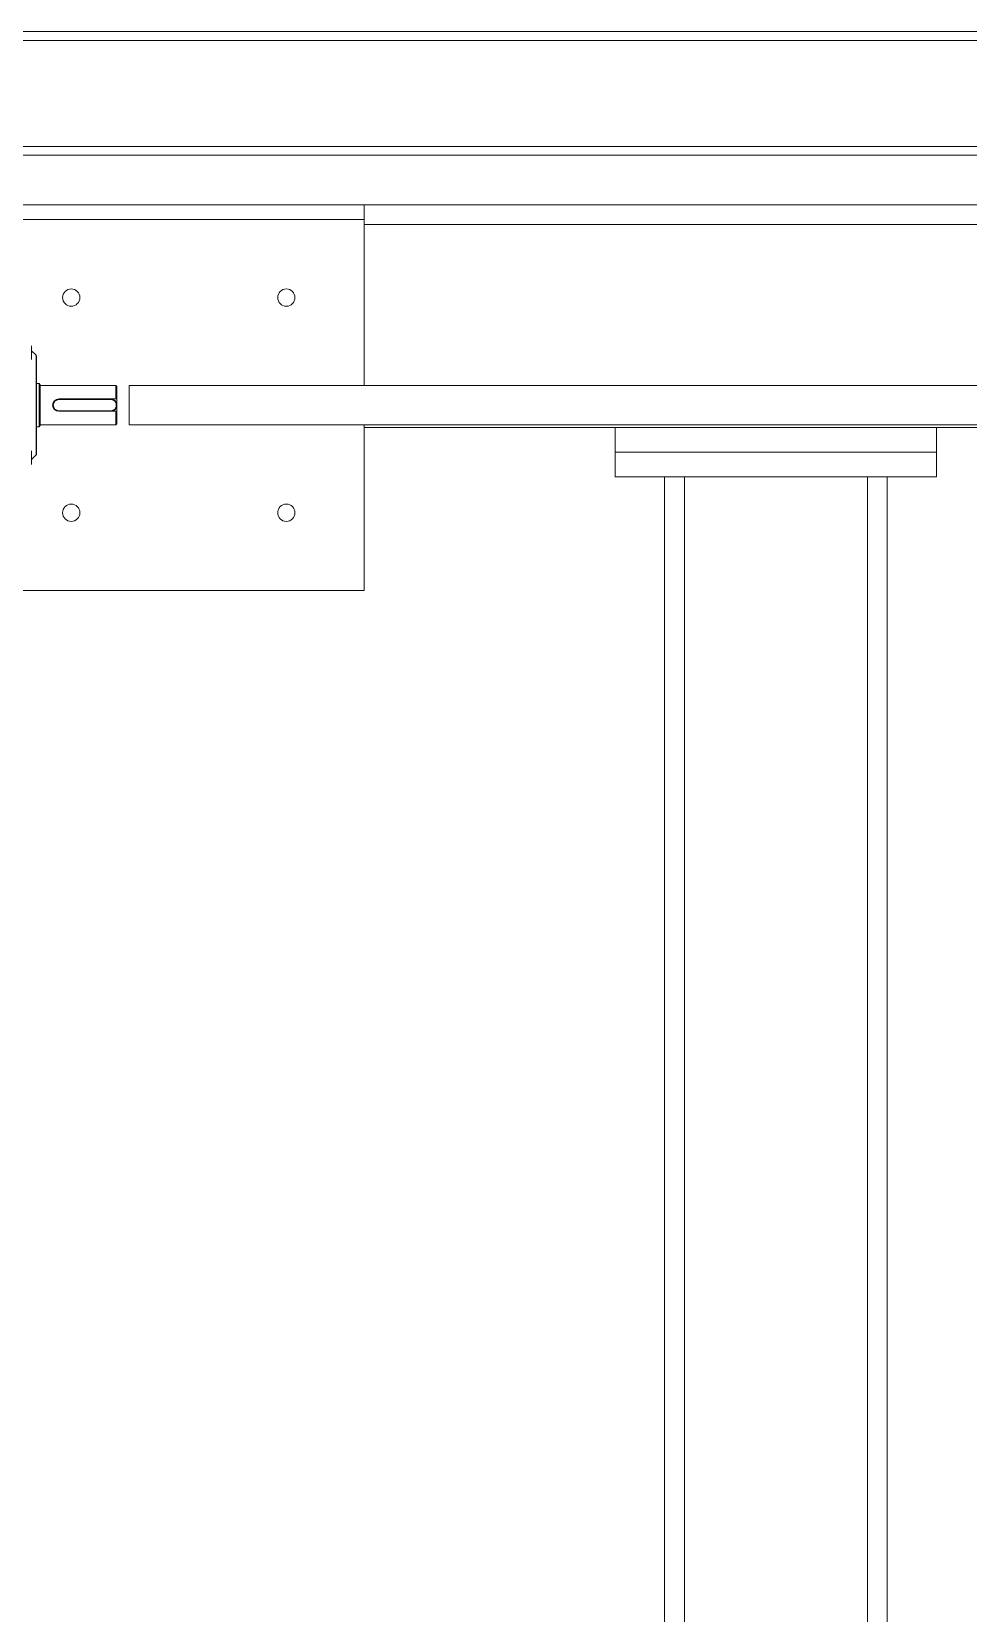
# Model space of a CAD drawing. Header units: centimetres. Extents: x 405464 to 563355, y 50011 to 66875.
# Drawn here: x 509869.1 to 509944.8, y 53739.2 to 53867.1 of the extents above; entities that cross this region are included whole.
import ezdxf

# ---------------------------------------------------------------- set-up
doc = ezdxf.new("R2010")
doc.units = ezdxf.units.CM
doc.layers.get('0').update_dxf_attribs({"lineweight": 9})
doc.layers.add('0-KRCN-MİMARİ-220526', color=8, linetype='Continuous', lineweight=9)
doc.layers.add('TF_Mobilya', color=142, linetype='Continuous', lineweight=9)

# ---------------------------------------------------------------- blocks, each defined once
blk = doc.blocks.new('kombine_altyapı')
at = {"color": 8, "linetype": 'Continuous', "lineweight": 15}
for p, q in [((5275, 1604.7), (5734, 1604.7)), ((5275, 1603.98), (5734, 1603.98)), ((5275, 1595.42), (5734, 1595.42)), ((5291, 1594.7), (5718, 1594.7)), ((5507.7, 1590.7), (5537.7, 1590.7)), ((5537.7, 1590.7), (5537.7, 1589.5)), ((5537.7, 1590.7), (5714, 1590.7)), ((5537.7, 1589.5), (5507.7, 1589.5)), ((5537.7, 1576.1), (5537.7, 1589.5)), ((5537.7, 1589.1), (5714, 1589.1)), ((5510.8, 1579.29), (5510.8, 1578.19)), ((5511.17, 1578.53), (5510.8, 1578.9)), ((5511.17, 1570.47), (5511.17, 1578.53)), ((5511.2, 1578.46), (5511.2, 1570.54)), ((5511.4, 1576.25), (5511.2, 1576.25)), ((5511.5, 1576.15), (5511.4, 1576.25)), ((5511.4, 1572.75), (5511.4, 1576.25)), ((5511.5, 1576.15), (5511.5, 1572.85)), ((5517.6, 1576.1), (5511.5, 1576.1)), ((5517.7, 1576), (5517.6, 1576.1)), ((5517.6, 1575), (5517.6, 1576.1)), ((5517.7, 1576), (5517.7, 1575)), ((5682.67, 1576.1), (5518.7, 1576.1)), ((5518.7, 1572.9), (5518.7, 1576.1)), ((5513, 1575), (5513, 1574.95)), ((5513, 1575), (5517.2, 1575)), ((5517.2, 1574.95), (5513, 1574.95)), ((5517.2, 1575), (5517.2, 1574.95)), ((5517.6, 1575), (5517.2, 1575)), ((5517.7, 1575), (5517.6, 1575)), ((5517.7, 1574), (5517.7, 1575)), ((5513, 1574.05), (5513, 1574)), ((5513, 1574.05), (5517.2, 1574.05)), ((5517.2, 1574), (5513, 1574)), ((5517.2, 1574.05), (5517.2, 1574)), ((5517.2, 1574), (5517.6, 1574)), ((5517.6, 1572.9), (5517.6, 1574)), ((5517.6, 1574), (5517.7, 1574)), ((5517.6, 1572.9), (5517.7, 1573)), ((5517.7, 1574), (5517.7, 1573)), ((5511.2, 1572.75), (5511.4, 1572.75)), ((5511.4, 1572.75), (5511.5, 1572.85)), ((5511.5, 1572.9), (5517.6, 1572.9)), ((5518.7, 1572.9), (5682.67, 1572.9)), ((5537.7, 1559.5), (5537.7, 1572.9)), ((5537.7, 1572.7), (5558, 1572.7)), ((5558, 1572.7), (5584, 1572.7)), ((5558, 1570.7), (5558, 1572.7)), ((5584, 1572.7), (5714, 1572.7)), ((5584, 1570.7), (5584, 1572.7)), ((5510.8, 1570.81), (5510.8, 1569.71)), ((5510.8, 1570.1), (5511.17, 1570.47)), ((5558, 1570.7), (5584, 1570.7)), ((5558, 1570.7), (5558, 1568.7)), ((5584, 1570.7), (5584, 1568.7)), ((5558, 1568.7), (5584, 1568.7)), ((5562, 1568.7), (5562, 1469.7)), ((5563.6, 1568.7), (5563.6, 1278.7)), ((5563.6, 1568.7), (5578.4, 1568.7)), ((5578.4, 1568.7), (5578.4, 1278.7)), ((5580, 1568.7), (5580, 1436.7)), ((5507.7, 1559.5), (5537.7, 1559.5))]:
    blk.add_line(p, q, dxfattribs=at)
for centre in [(5514, 1583.2), (5531.4, 1583.2), (5514, 1565.8), (5531.4, 1565.8)]:
    blk.add_circle(centre, 0.7, dxfattribs=at)
for centre, radius, start, end in [((5511.1, 1578.46), 0.1, 0, 45), ((5513, 1574.5), 0.5, 90, 270), ((5513, 1574.5), 0.45, 90, 270), ((5517.2, 1574.5), 0.5, 270, 90), ((5517.2, 1574.5), 0.45, 270, 90), ((5511.1, 1570.54), 0.1, 315, 0)]:
    blk.add_arc(centre, radius, start, end, dxfattribs=at)
blk = doc.blocks.new('A$C9e52caec')
at = {"layer": 'TF_Mobilya', "color": 8}
blk.add_blockref('kombine_altyapı', (0, 0), dxfattribs=at)

msp = doc.modelspace()

# ---------------------------------------------------------------- block references
at = {"layer": '0-KRCN-MİMARİ-220526', "rotation": 359.999999999997}
msp.add_blockref('A$C9e52caec', (504358.27, 52262.37, 74), dxfattribs=at)

doc.saveas('drawing.dxf')
